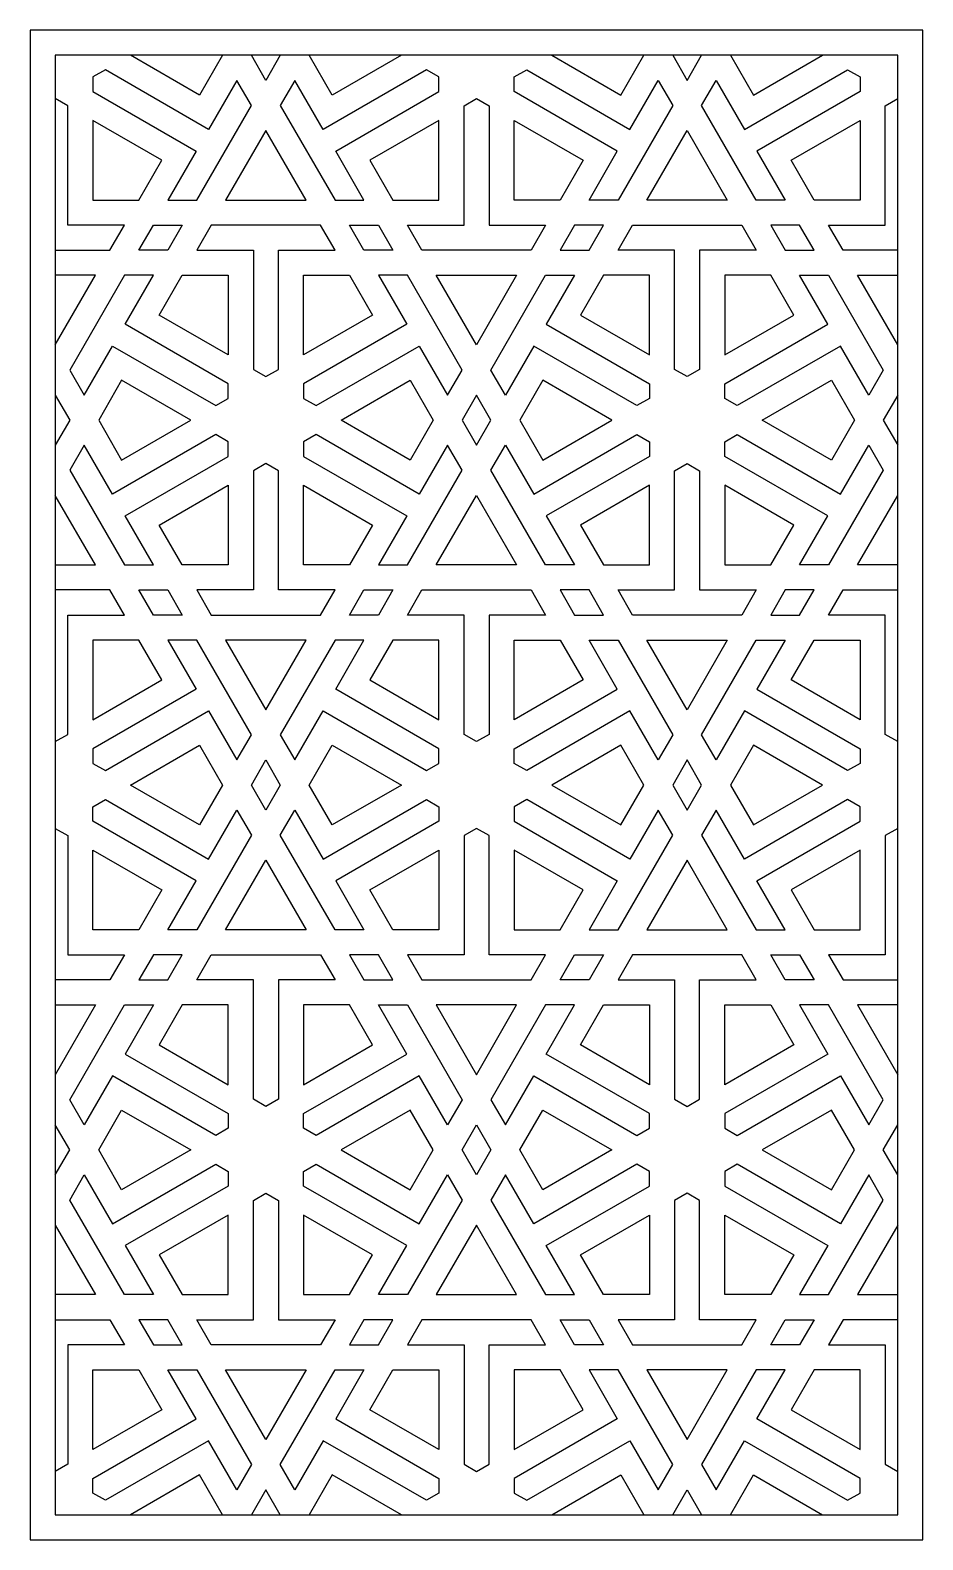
# Model space of a CAD drawing. Extents: x 218 to 930, y 1095 to 2299.
import ezdxf

# ---------------------------------------------------------------- set-up
doc = ezdxf.new("R2010")
doc.units = 0
doc.layers.add('LAYER_01', color=5, linetype='CONTINUOUS')

msp = doc.modelspace()

# ---------------------------------------------------------------- linework, layer by layer
at = {"layer": 'LAYER_01'}
for points in [[(217.7, 1094.9), (930, 1094.9), (930, 2299.3), (217.7, 2299.3)], [(237.7, 1114.9), (910, 1114.9), (910, 2279.3), (237.7, 2279.3)], [(350.6, 2163.8), (394.2, 2239.3), (382.7, 2259.3), (360.1, 2220.2), (277.7, 2267.8), (267.7, 2262), (267.7, 2250.5), (350.1, 2202.9), (327.5, 2163.8)], [(484, 2163.8), (461.5, 2202.9), (543.9, 2250.5), (543.9, 2262), (533.9, 2267.8), (451.5, 2220.2), (428.9, 2259.3), (417.3, 2239.3), (461, 2163.8)], [(663.7, 2163.8), (686.2, 2202.9), (603.9, 2250.5), (603.9, 2262), (613.9, 2267.8), (696.2, 2220.2), (718.8, 2259.3), (730.4, 2239.3), (686.8, 2163.8)], [(797.1, 2163.8), (753.5, 2239.3), (765, 2259.3), (787.6, 2220.2), (870, 2267.8), (880, 2262), (880, 2250.5), (797.6, 2202.9), (820.2, 2163.8)], [(573.9, 2244.7), (583.9, 2238.9), (583.9, 2143.8), (629, 2143.8), (617.5, 2123.8), (530.2, 2123.8), (518.7, 2143.8), (563.9, 2143.8), (563.9, 2238.9)], [(267.7, 2227.4), (267.7, 2163.8), (304.4, 2163.8), (322.8, 2195.6)], [(437.9, 2163.8), (405.8, 2219.3), (373.7, 2163.8)], [(543.9, 2227.4), (488.8, 2195.6), (507.1, 2163.8), (543.9, 2163.8)], [(603.9, 2227.4), (658.9, 2195.6), (640.6, 2163.8), (603.9, 2163.8)], [(709.9, 2163.8), (741.9, 2219.3), (774, 2163.8)], [(880, 2227.4), (880, 2163.8), (843.3, 2163.8), (824.9, 2195.6)], [(304.4, 2123.8), (316, 2143.8), (339.1, 2143.8), (327.5, 2123.8)], [(461, 2123.8), (449.4, 2143.8), (362.2, 2143.8), (350.6, 2123.8), (395.8, 2123.8), (395.8, 2028.6), (405.8, 2022.9), (415.8, 2028.6), (415.8, 2123.8)], [(507.1, 2123.8), (484, 2123.8), (472.5, 2143.8), (495.6, 2143.8)], [(640.6, 2123.8), (663.7, 2123.8), (675.2, 2143.8), (652.1, 2143.8)], [(686.8, 2123.8), (698.3, 2143.8), (785.5, 2143.8), (797.1, 2123.8), (751.9, 2123.8), (751.9, 2028.6), (741.9, 2022.9), (731.9, 2028.6), (731.9, 2123.8)], [(843.3, 2123.8), (831.7, 2143.8), (808.6, 2143.8), (820.2, 2123.8)], [(249.3, 2028.2), (260.8, 2008.2), (283.4, 2047.3), (365.8, 1999.8), (375.8, 2005.5), (375.8, 2017.1), (293.4, 2064.7), (316, 2103.8), (292.9, 2103.8)], [(375.8, 2040.2), (320.7, 2072), (339.1, 2103.8), (375.8, 2103.8)], [(518.7, 2103.8), (495.6, 2103.8), (518.2, 2064.7), (435.8, 2017.1), (435.8, 2005.5), (445.8, 1999.8), (528.2, 2047.3), (550.8, 2008.2), (562.3, 2028.2)], [(435.8, 2040.2), (435.8, 2103.8), (472.5, 2103.8), (490.9, 2072)], [(573.9, 2048.2), (541.8, 2103.8), (605.9, 2103.8)], [(629, 2103.8), (652.1, 2103.8), (629.5, 2064.7), (711.9, 2017.1), (711.9, 2005.5), (701.9, 1999.8), (619.5, 2047.3), (597, 2008.2), (585.4, 2028.2)], [(711.9, 2040.2), (711.9, 2103.8), (675.2, 2103.8), (656.9, 2072)], [(898.4, 2028.2), (886.9, 2008.2), (864.3, 2047.3), (781.9, 1999.8), (771.9, 2005.5), (771.9, 2017.1), (854.3, 2064.7), (831.7, 2103.8), (854.8, 2103.8)], [(771.9, 2040.2), (827, 2072), (808.6, 2103.8), (771.9, 2103.8)], [(345.8, 1988.2), (290.7, 2020), (272.4, 1988.2), (290.7, 1956.4)], [(465.8, 1988.2), (520.9, 2020), (539.2, 1988.2), (520.9, 1956.4)], [(681.9, 1988.2), (626.9, 2020), (608.5, 1988.2), (626.9, 1956.4)], [(801.9, 1988.2), (857, 2020), (875.4, 1988.2), (857, 1956.4)], [(573.9, 2008.2), (562.3, 1988.2), (573.9, 1968.2), (585.4, 1988.2)], [(260.8, 1968.2), (249.3, 1948.2), (292.9, 1872.7), (316, 1872.7), (293.4, 1911.8), (375.8, 1959.3), (375.8, 1970.9), (365.8, 1976.7), (283.4, 1929.1)], [(550.8, 1968.2), (528.2, 1929.1), (445.8, 1976.7), (435.8, 1970.9), (435.8, 1959.3), (518.2, 1911.8), (495.6, 1872.7), (518.7, 1872.7), (562.3, 1948.2)], [(597, 1968.2), (619.5, 1929.1), (701.9, 1976.7), (711.9, 1970.9), (711.9, 1959.3), (629.5, 1911.8), (652.1, 1872.7), (629, 1872.7), (585.4, 1948.2)], [(886.9, 1968.2), (898.4, 1948.2), (854.8, 1872.7), (831.7, 1872.7), (854.3, 1911.8), (771.9, 1959.3), (771.9, 1970.9), (781.9, 1976.7), (864.3, 1929.1)], [(362.2, 1832.7), (449.4, 1832.7), (461, 1852.7), (415.8, 1852.7), (415.8, 1947.8), (405.8, 1953.6), (395.8, 1947.8), (395.8, 1852.7), (350.6, 1852.7)], [(785.5, 1832.7), (698.3, 1832.7), (686.8, 1852.7), (731.9, 1852.7), (731.9, 1947.8), (741.9, 1953.6), (751.9, 1947.8), (751.9, 1852.7), (797.1, 1852.7)], [(320.7, 1904.5), (375.8, 1936.3), (375.8, 1872.7), (339.1, 1872.7)], [(490.9, 1904.5), (472.5, 1872.7), (435.8, 1872.7), (435.8, 1936.3)], [(573.9, 1928.2), (605.9, 1872.7), (541.8, 1872.7)], [(656.9, 1904.5), (675.2, 1872.7), (711.9, 1872.7), (711.9, 1936.3)], [(827, 1904.5), (771.9, 1936.3), (771.9, 1872.7), (808.6, 1872.7)], [(339.1, 1832.7), (316, 1832.7), (304.4, 1852.7), (327.5, 1852.7)], [(472.5, 1832.7), (484, 1852.7), (507.1, 1852.7), (495.6, 1832.7)], [(573.9, 1731.8), (563.9, 1737.5), (563.9, 1832.7), (518.7, 1832.7), (530.2, 1852.7), (617.5, 1852.7), (629, 1832.7), (583.9, 1832.7), (583.9, 1737.5)], [(675.2, 1832.7), (663.7, 1852.7), (640.6, 1852.7), (652.1, 1832.7)], [(808.6, 1832.7), (831.7, 1832.7), (843.3, 1852.7), (820.2, 1852.7)], [(327.5, 1812.7), (350.1, 1773.6), (267.7, 1726), (267.7, 1714.4), (277.7, 1708.7), (360.1, 1756.2), (382.7, 1717.1), (394.2, 1737.1), (350.6, 1812.7)], [(267.7, 1749.1), (322.8, 1780.9), (304.4, 1812.7), (267.7, 1812.7)], [(437.9, 1812.7), (373.7, 1812.7), (405.8, 1757.1)], [(461, 1812.7), (417.3, 1737.1), (428.9, 1717.1), (451.5, 1756.2), (533.9, 1708.7), (543.9, 1714.4), (543.9, 1726), (461.5, 1773.6), (484, 1812.7)], [(543.9, 1749.1), (543.9, 1812.7), (507.1, 1812.7), (488.8, 1780.9)], [(686.8, 1812.7), (730.4, 1737.1), (718.8, 1717.1), (696.2, 1756.2), (613.9, 1708.7), (603.9, 1714.4), (603.9, 1726), (686.2, 1773.6), (663.7, 1812.7)], [(603.9, 1749.1), (603.9, 1812.7), (640.6, 1812.7), (658.9, 1780.9)], [(709.9, 1812.7), (774, 1812.7), (741.9, 1757.1)], [(820.2, 1812.7), (797.6, 1773.6), (880, 1726), (880, 1714.4), (870, 1708.7), (787.6, 1756.2), (765, 1717.1), (753.5, 1737.1), (797.1, 1812.7)], [(880, 1749.1), (824.9, 1780.9), (843.3, 1812.7), (880, 1812.7)], [(297.7, 1697.1), (352.8, 1728.9), (371.1, 1697.1), (352.8, 1665.3)], [(513.9, 1697.1), (458.8, 1665.3), (440.4, 1697.1), (458.8, 1728.9)], [(633.9, 1697.1), (688.9, 1665.3), (707.3, 1697.1), (688.9, 1728.9)], [(850, 1697.1), (794.9, 1728.9), (776.6, 1697.1), (794.9, 1665.3)], [(417.3, 1697.1), (405.8, 1677.1), (394.2, 1697.1), (405.8, 1717.1)], [(730.4, 1697.1), (741.9, 1677.1), (753.5, 1697.1), (741.9, 1717.1)], [(327.5, 1581.6), (350.1, 1620.7), (267.7, 1668.2), (267.7, 1679.8), (277.7, 1685.6), (360.1, 1638), (382.7, 1677.1), (394.2, 1657.1), (350.6, 1581.6)], [(461, 1581.6), (417.3, 1657.1), (428.9, 1677.1), (451.5, 1638), (533.9, 1685.6), (543.9, 1679.8), (543.9, 1668.2), (461.5, 1620.7), (484, 1581.6)], [(686.8, 1581.6), (730.4, 1657.1), (718.8, 1677.1), (696.2, 1638), (613.9, 1685.6), (603.9, 1679.8), (603.9, 1668.2), (686.2, 1620.7), (663.7, 1581.6)], [(820.2, 1581.6), (797.6, 1620.7), (880, 1668.2), (880, 1679.8), (870, 1685.6), (787.6, 1638), (765, 1677.1), (753.5, 1657.1), (797.1, 1581.6)], [(573.9, 1662.5), (563.9, 1656.7), (563.9, 1561.6), (518.7, 1561.6), (530.2, 1541.6), (617.5, 1541.6), (629, 1561.6), (583.9, 1561.6), (583.9, 1656.7)], [(267.7, 1645.2), (322.8, 1613.4), (304.4, 1581.6), (267.7, 1581.6)], [(543.9, 1645.2), (543.9, 1581.6), (507.1, 1581.6), (488.8, 1613.4)], [(603.9, 1645.2), (603.9, 1581.6), (640.6, 1581.6), (658.9, 1613.4)], [(880, 1645.2), (824.9, 1613.4), (843.3, 1581.6), (880, 1581.6)], [(437.9, 1581.6), (373.7, 1581.6), (405.8, 1637.1)], [(709.9, 1581.6), (774, 1581.6), (741.9, 1637.1)], [(339.1, 1561.6), (316, 1561.6), (304.4, 1541.6), (327.5, 1541.6)], [(362.2, 1561.6), (449.4, 1561.6), (461, 1541.6), (415.8, 1541.6), (415.8, 1446.4), (405.8, 1440.7), (395.8, 1446.4), (395.8, 1541.6), (350.6, 1541.6)], [(472.5, 1561.6), (484, 1541.6), (507.1, 1541.6), (495.6, 1561.6)], [(675.2, 1561.6), (663.7, 1541.6), (640.6, 1541.6), (652.1, 1561.6)], [(785.5, 1561.6), (698.3, 1561.6), (686.8, 1541.6), (731.9, 1541.6), (731.9, 1446.4), (741.9, 1440.7), (751.9, 1446.4), (751.9, 1541.6), (797.1, 1541.6)], [(808.6, 1561.6), (831.7, 1561.6), (843.3, 1541.6), (820.2, 1541.6)], [(260.8, 1426), (249.3, 1446), (292.9, 1521.6), (316, 1521.6), (293.4, 1482.4), (375.8, 1434.9), (375.8, 1423.3), (365.8, 1417.6), (283.4, 1465.1)], [(320.7, 1489.8), (375.8, 1458), (375.8, 1521.6), (339.1, 1521.6)], [(550.8, 1426), (528.2, 1465.1), (445.8, 1417.6), (435.8, 1423.3), (435.8, 1434.9), (518.2, 1482.4), (495.6, 1521.6), (518.7, 1521.6), (562.3, 1446)], [(490.9, 1489.8), (472.5, 1521.6), (435.8, 1521.6), (435.8, 1458)], [(573.9, 1466), (605.9, 1521.6), (541.8, 1521.6)], [(597, 1426), (619.5, 1465.1), (701.9, 1417.6), (711.9, 1423.3), (711.9, 1434.9), (629.5, 1482.4), (652.1, 1521.6), (629, 1521.6), (585.4, 1446)], [(656.9, 1489.8), (675.2, 1521.6), (711.9, 1521.6), (711.9, 1458)], [(886.9, 1426), (898.4, 1446), (854.8, 1521.6), (831.7, 1521.6), (854.3, 1482.4), (771.9, 1434.9), (771.9, 1423.3), (781.9, 1417.6), (864.3, 1465.1)], [(827, 1489.8), (771.9, 1458), (771.9, 1521.6), (808.6, 1521.6)], [(345.8, 1406), (290.7, 1374.2), (272.4, 1406), (290.7, 1437.8)], [(465.8, 1406), (520.9, 1374.2), (539.2, 1406), (520.9, 1437.8)], [(681.9, 1406), (626.9, 1374.2), (608.5, 1406), (626.9, 1437.8)], [(801.9, 1406), (857, 1374.2), (875.4, 1406), (857, 1437.8)], [(573.9, 1386), (562.3, 1406), (573.9, 1426), (585.4, 1406)], [(249.3, 1366), (260.8, 1386), (283.4, 1346.9), (365.8, 1394.5), (375.8, 1388.7), (375.8, 1377.1), (293.4, 1329.6), (316, 1290.5), (292.9, 1290.5)], [(518.7, 1290.5), (495.6, 1290.5), (518.2, 1329.6), (435.8, 1377.1), (435.8, 1388.7), (445.8, 1394.5), (528.2, 1346.9), (550.8, 1386), (562.3, 1366)], [(629, 1290.5), (652.1, 1290.5), (629.5, 1329.6), (711.9, 1377.1), (711.9, 1388.7), (701.9, 1394.5), (619.5, 1346.9), (597, 1386), (585.4, 1366)], [(898.4, 1366), (886.9, 1386), (864.3, 1346.9), (781.9, 1394.5), (771.9, 1388.7), (771.9, 1377.1), (854.3, 1329.6), (831.7, 1290.5), (854.8, 1290.5)], [(461, 1270.5), (449.4, 1250.5), (362.2, 1250.5), (350.6, 1270.5), (395.8, 1270.5), (395.8, 1365.6), (405.8, 1371.4), (415.8, 1365.6), (415.8, 1270.5)], [(686.8, 1270.5), (698.3, 1250.5), (785.5, 1250.5), (797.1, 1270.5), (751.9, 1270.5), (751.9, 1365.6), (741.9, 1371.4), (731.9, 1365.6), (731.9, 1270.5)], [(375.8, 1354), (320.7, 1322.3), (339.1, 1290.5), (375.8, 1290.5)], [(435.8, 1354), (435.8, 1290.5), (472.5, 1290.5), (490.9, 1322.3)], [(711.9, 1354), (711.9, 1290.5), (675.2, 1290.5), (656.9, 1322.3)], [(771.9, 1354), (827, 1322.3), (808.6, 1290.5), (771.9, 1290.5)], [(573.9, 1346), (541.8, 1290.5), (605.9, 1290.5)], [(304.4, 1270.5), (316, 1250.5), (339.1, 1250.5), (327.5, 1270.5)], [(507.1, 1270.5), (484, 1270.5), (472.5, 1250.5), (495.6, 1250.5)], [(573.9, 1149.5), (583.9, 1155.3), (583.9, 1250.5), (629, 1250.5), (617.5, 1270.5), (530.2, 1270.5), (518.7, 1250.5), (563.9, 1250.5), (563.9, 1155.3)], [(640.6, 1270.5), (663.7, 1270.5), (675.2, 1250.5), (652.1, 1250.5)], [(843.3, 1270.5), (831.7, 1250.5), (808.6, 1250.5), (820.2, 1270.5)], [(350.6, 1230.5), (394.2, 1154.9), (382.7, 1134.9), (360.1, 1174), (277.7, 1126.5), (267.7, 1132.2), (267.7, 1143.8), (350.1, 1191.3), (327.5, 1230.5)], [(267.7, 1166.9), (267.7, 1230.5), (304.4, 1230.5), (322.8, 1198.7)], [(437.9, 1230.5), (405.8, 1174.9), (373.7, 1230.5)], [(484, 1230.5), (461.5, 1191.3), (543.9, 1143.8), (543.9, 1132.2), (533.9, 1126.5), (451.5, 1174), (428.9, 1134.9), (417.3, 1154.9), (461, 1230.5)], [(543.9, 1166.9), (488.8, 1198.7), (507.1, 1230.5), (543.9, 1230.5)], [(663.7, 1230.5), (686.2, 1191.3), (603.9, 1143.8), (603.9, 1132.2), (613.9, 1126.5), (696.2, 1174), (718.8, 1134.9), (730.4, 1154.9), (686.8, 1230.5)], [(603.9, 1166.9), (658.9, 1198.7), (640.6, 1230.5), (603.9, 1230.5)], [(709.9, 1230.5), (741.9, 1174.9), (774, 1230.5)], [(797.1, 1230.5), (753.5, 1154.9), (765, 1134.9), (787.6, 1174), (870, 1126.5), (880, 1132.2), (880, 1143.8), (797.6, 1191.3), (820.2, 1230.5)], [(880, 1166.9), (880, 1230.5), (843.3, 1230.5), (824.9, 1198.7)]]:
    msp.add_lwpolyline(points, close=True, dxfattribs=at)
for points in [[(371.1, 2279.3), (352.8, 2247.5), (297.7, 2279.3)], [(417.3, 2279.3), (405.8, 2259.3), (394.2, 2279.3)], [(513.9, 2279.3), (458.8, 2247.5), (440.4, 2279.3)], [(633.9, 2279.3), (688.9, 2247.5), (707.3, 2279.3)], [(730.4, 2279.3), (741.9, 2259.3), (753.5, 2279.3)], [(776.6, 2279.3), (794.9, 2247.5), (850, 2279.3)], [(237.7, 2123.8), (281.3, 2123.8), (292.9, 2143.8), (247.7, 2143.8), (247.7, 2238.9), (237.7, 2244.7)], [(910, 2123.8), (866.4, 2123.8), (854.8, 2143.8), (900, 2143.8), (900, 2238.9), (910, 2244.7)], [(237.7, 2048.2), (269.8, 2103.8), (237.7, 2103.8)], [(910, 2048.2), (877.9, 2103.8), (910, 2103.8)], [(237.7, 2008.2), (249.3, 1988.2), (237.7, 1968.2)], [(910, 2008.2), (898.4, 1988.2), (910, 1968.2)], [(237.7, 1872.7), (269.8, 1872.7), (237.7, 1928.2)], [(910, 1872.7), (877.9, 1872.7), (910, 1928.2)], [(237.7, 1731.8), (247.7, 1737.5), (247.7, 1832.7), (292.9, 1832.7), (281.3, 1852.7), (237.7, 1852.7)], [(910, 1731.8), (900, 1737.5), (900, 1832.7), (854.8, 1832.7), (866.4, 1852.7), (910, 1852.7)], [(237.7, 1662.5), (247.7, 1656.7), (247.7, 1561.6), (292.9, 1561.6), (281.3, 1541.6), (237.7, 1541.6)], [(910, 1662.5), (900, 1656.7), (900, 1561.6), (854.8, 1561.6), (866.4, 1541.6), (910, 1541.6)], [(237.7, 1521.6), (269.8, 1521.6), (237.7, 1466)], [(910, 1521.6), (877.9, 1521.6), (910, 1466)], [(237.7, 1386), (249.3, 1406), (237.7, 1426)], [(910, 1386), (898.4, 1406), (910, 1426)], [(237.7, 1346), (269.8, 1290.5), (237.7, 1290.5)], [(910, 1346), (877.9, 1290.5), (910, 1290.5)], [(237.7, 1270.5), (281.3, 1270.5), (292.9, 1250.5), (247.7, 1250.5), (247.7, 1155.3), (237.7, 1149.5)], [(910, 1270.5), (866.4, 1270.5), (854.8, 1250.5), (900, 1250.5), (900, 1155.3), (910, 1149.5)], [(371.1, 1114.9), (352.8, 1146.7), (297.7, 1114.9)], [(513.9, 1114.9), (458.8, 1146.7), (440.4, 1114.9)], [(633.9, 1114.9), (688.9, 1146.7), (707.3, 1114.9)], [(776.6, 1114.9), (794.9, 1146.7), (850, 1114.9)], [(417.3, 1114.9), (405.8, 1134.9), (394.2, 1114.9)], [(730.4, 1114.9), (741.9, 1134.9), (753.5, 1114.9)]]:
    msp.add_lwpolyline(points, dxfattribs=at)

doc.saveas('drawing.dxf')
